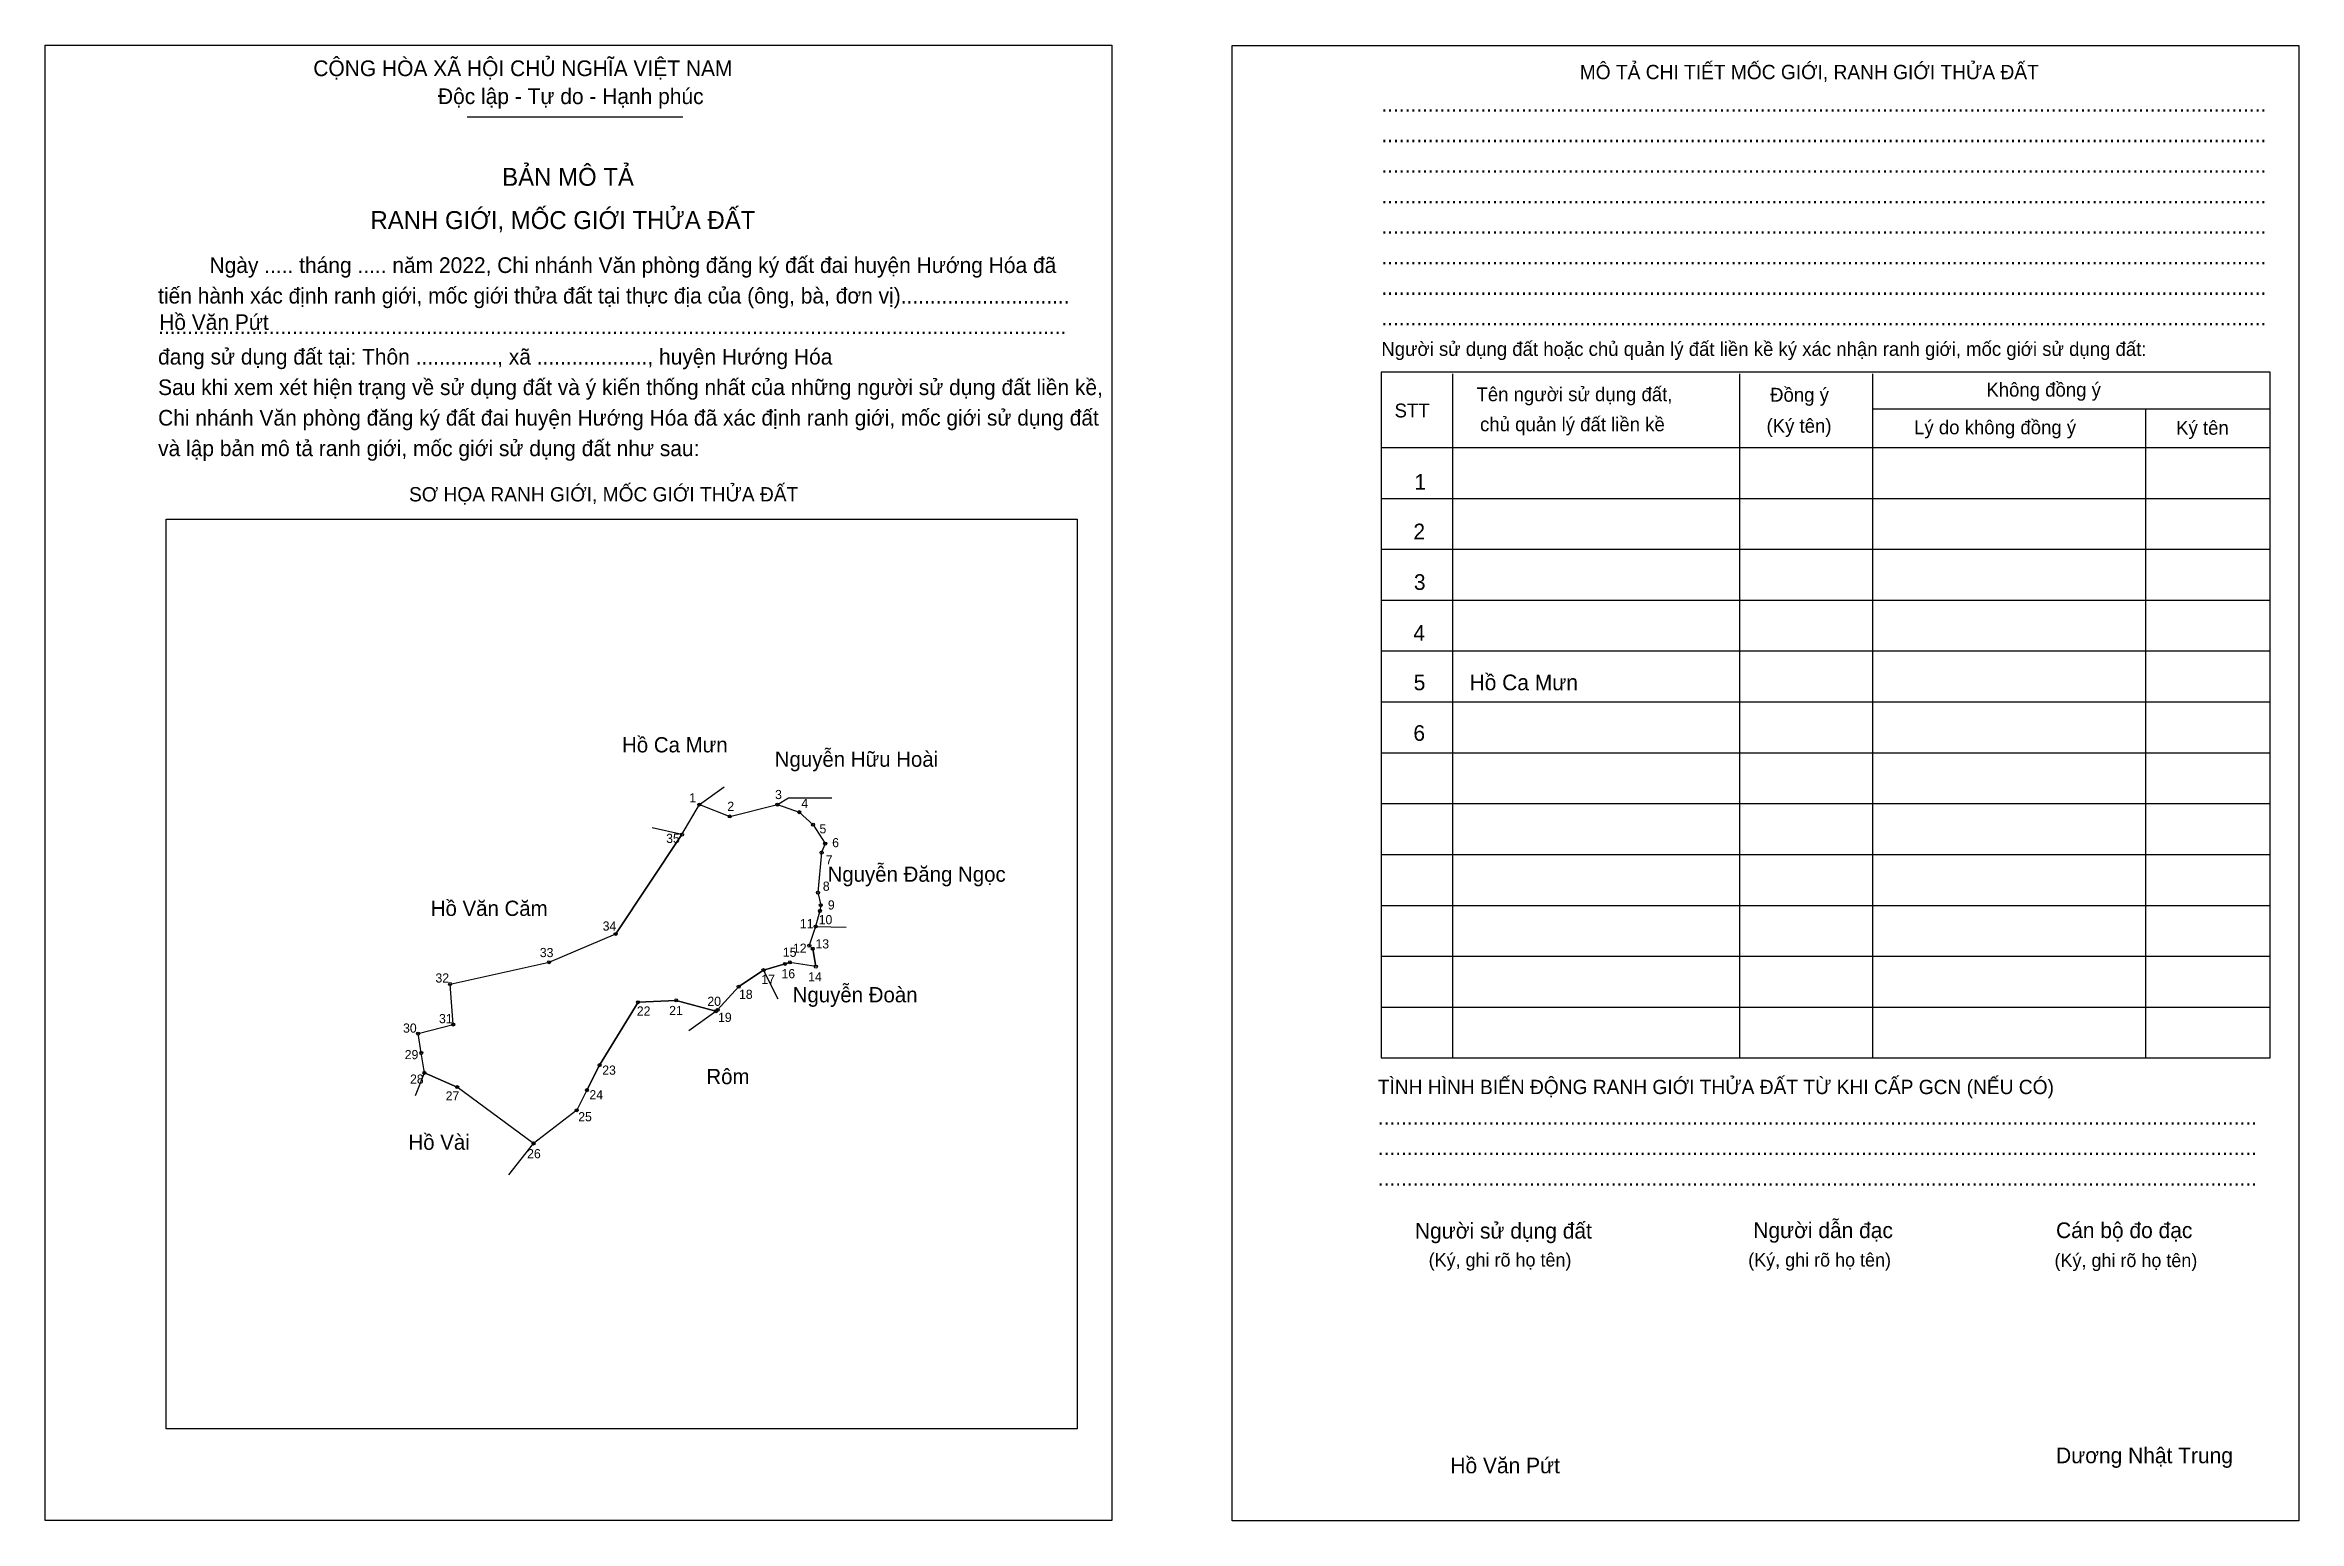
# Model space of a CAD drawing. Extents: x 548598 to 549502, y 1835554 to 1836146.
import ezdxf

# ---------------------------------------------------------------- set-up
doc = ezdxf.new("R2010")
doc.units = 0
for name, color, linetype in [('Level 1', 7, 'Continuous'), ('Level 10', 7, 'Continuous'), ('Level 11', 7, 'Continuous'), ('Level 2', 7, 'Continuous'), ('Level 25', 7, 'Continuous'), ('Level 27', 7, 'Continuous'), ('Level 36', 7, 'Continuous'), ('Level 52', 7, 'Continuous'), ('Level 55', 7, 'Continuous'), ('Level 6', 7, 'Continuous'), ('Level 9', 7, 'Continuous')]:
    doc.layers.add(name, color=color, linetype=linetype)

msp = doc.modelspace()

# ---------------------------------------------------------------- linework, layer by layer
at = {"layer": 'Level 1'}
for p, q in [((548598.02, 1836146.47), (548598.02, 1836146.47)), ((549074.21, 1836146.26), (549074.21, 1836146.26)), ((548767.37, 1836117.68), (548853.93, 1836117.68)), ((549162.68, 1836014.59), (549162.68, 1835740.03)), ((549277.82, 1836014.59), (549277.82, 1835740.03)), ((549331.1, 1836014.59), (549331.1, 1835740.03)), ((549331.1, 1836000.51), (549490.73, 1836000.51)), ((549440.72, 1836000.51), (549440.72, 1835740.03)), ((549134.1, 1835984.99), (549490.73, 1835984.99)), ((549134.1, 1835964.58), (549490.73, 1835964.58)), ((548646.62, 1835956.21), (548646.62, 1835956.21)), ((549134.1, 1835944.16), (549490.73, 1835944.16)), ((549134.1, 1835923.75), (549490.73, 1835923.75)), ((549134.1, 1835903.34), (549490.73, 1835903.34)), ((549134.1, 1835882.92), (549490.73, 1835882.92)), ((549134.1, 1835862.51), (549490.73, 1835862.51)), ((549134.1, 1835842.1), (549490.73, 1835842.1)), ((549134.1, 1835821.68), (549490.73, 1835821.68)), ((549134.1, 1835801.27), (549490.73, 1835801.27)), ((549134.1, 1835780.85), (549490.73, 1835780.85)), ((549134.1, 1835760.44), (549490.73, 1835760.44)), ((549012.03, 1835591.21), (549012.03, 1835591.21)), ((549026.03, 1835554.47), (549026.03, 1835554.47)), ((549502.22, 1835554.26), (549502.22, 1835554.26))]:
    msp.add_line(p, q, dxfattribs=at)
for points in [[(549490.73, 1836015.2), (549134.1, 1836015.2), (549134.1, 1835740.03), (549490.73, 1835740.03)], [(548646.62, 1835956.21), (549012.03, 1835956.21), (549012.03, 1835591.21), (548646.62, 1835591.21)]]:
    msp.add_lwpolyline(points, close=True, dxfattribs=at)
at = {"layer": 'Level 10'}
for p, q in [((548891.84, 1835841.67), (548896.31, 1835844.42)), ((548896.31, 1835844.42), (548913.67, 1835844.38)), ((548892.11, 1835763.68), (548886.24, 1835775.28)), ((548856.29, 1835751.1), (548867.1, 1835758.76)), ((548746.58, 1835724.98), (548750.22, 1835734.06)), ((548784.11, 1835693.16), (548793.98, 1835705.71))]:
    msp.add_line(p, q, dxfattribs=at)
msp.add_lwpolyline([(548872.7, 1835836.94), (548891.84, 1835841.67), (548900.58, 1835838.66), (548906.13, 1835833.63), (548910.98, 1835826.04), (548909.56, 1835822.44), (548908.07, 1835806.39), (548909.22, 1835801.31), (548908.86, 1835799.01), (548907.12, 1835792.76), (548904.62, 1835785.12), (548906, 1835783.86), (548907.24, 1835776.67), (548896.82, 1835778.38), (548894.9, 1835777.78), (548886.24, 1835775.28), (548876.3, 1835768.66), (548867.84, 1835759.32), (548867.1, 1835758.76), (548851.23, 1835763.14), (548835.93, 1835762.39), (548820.46, 1835737.14), (548815.38, 1835727.11), (548811.3, 1835719.05), (548793.98, 1835705.71), (548763.35, 1835728.34), (548750.22, 1835734.06), (548748.93, 1835742.04), (548747.67, 1835749.8), (548761.76, 1835753.45), (548760.51, 1835769.7), (548800.23, 1835778.45), (548826.94, 1835789.82), (548853.51, 1835829.64), (548860.52, 1835841.71)], close=True, dxfattribs=at)
at = {"layer": 'Level 11'}
for centre in [(548860.52, 1835841.71), (548872.7, 1835836.94), (548872.7, 1835836.94), (548891.84, 1835841.67), (548900.58, 1835838.66), (548853.51, 1835829.64), (548906.13, 1835833.63), (548909.56, 1835822.44), (548910.98, 1835826.04), (548908.07, 1835806.39), (548909.22, 1835801.31), (548907.12, 1835792.76), (548908.86, 1835799.01), (548826.94, 1835789.82), (548904.62, 1835785.12), (548906, 1835783.86), (548800.23, 1835778.45), (548886.24, 1835775.28), (548894.9, 1835777.78), (548896.82, 1835778.38), (548907.24, 1835776.67), (548760.51, 1835769.7), (548876.3, 1835768.66), (548835.93, 1835762.39), (548851.23, 1835763.14), (548867.1, 1835758.76), (548867.84, 1835759.32), (548747.67, 1835749.8), (548761.76, 1835753.45), (548748.93, 1835742.04), (548820.46, 1835737.14), (548750.22, 1835734.06), (548763.35, 1835728.34), (548811.3, 1835719.05), (548815.38, 1835727.11), (548793.98, 1835705.71)]:
    msp.add_circle(centre, 0.612, dxfattribs=at)
at = {"layer": 'Level 2'}
for points in [[(548598.02, 1836146.47), (549026.03, 1836146.47), (549026.03, 1835554.47), (548598.02, 1835554.47)], [(549074.21, 1836146.26), (549502.23, 1836146.26), (549502.23, 1835554.26), (549074.21, 1835554.26)]]:
    msp.add_lwpolyline(points, close=True, dxfattribs=at)
at = {"layer": 'Level 25'}
for p, q in [((548853.51, 1835829.64), (548826.94, 1835789.82)), ((548906, 1835783.86), (548904.62, 1835785.12)), ((548907.24, 1835776.67), (548906, 1835783.86)), ((548876.3, 1835768.66), (548886.24, 1835775.28)), ((548886.24, 1835775.28), (548894.9, 1835777.78)), ((548894.9, 1835777.78), (548896.82, 1835778.38)), ((548867.84, 1835759.32), (548876.3, 1835768.66)), ((548820.46, 1835737.14), (548835.93, 1835762.39)), ((548835.93, 1835762.39), (548851.23, 1835763.14)), ((548851.23, 1835763.14), (548867.1, 1835758.76)), ((548867.1, 1835758.76), (548867.84, 1835759.32)), ((548815.38, 1835727.11), (548820.46, 1835737.14)), ((548750.22, 1835734.06), (548763.35, 1835728.34))]:
    msp.add_line(p, q, dxfattribs=at)
at = {"layer": 'Level 27'}
for p, q in [((548860.52, 1835841.71), (548870.46, 1835848.87)), ((548853.51, 1835829.64), (548841.59, 1835832.44)), ((548907.12, 1835792.76), (548919.37, 1835792.58))]:
    msp.add_line(p, q, dxfattribs=at)

# ---------------------------------------------------------------- texts
at = {"layer": 'Level 1'}
for s, height, p in [('CỘNG HÒA XÃ HỘI CHỦ NGHĨA VIỆT NAM', 6.2871, (548705.62, 1836134.01)), ('MÔ TẢ CHI TIẾT MỐC GIỚI, RANH GIỚI THỬA ĐẤT', 5.7482, (549213.7, 1836132.77)), ('Độc lập - Tự do - Hạnh phúc', 6.2871, (548755.63, 1836122.79)), ('........................................................................................................................................................', 6.28708, (549134.1, 1836119.72)), ('........................................................................................................................................................', 6.28708, (549134.1, 1836107.47)), ('BẢN MÔ TẢ', 7.186, (548781.4, 1836090)), ('........................................................................................................................................................', 6.28708, (549134.1, 1836095.23)), ('RANH GIỚI, MỐC GIỚI THỬA ĐẤT', 7.186, (548728.55, 1836072.65)), ('........................................................................................................................................................', 6.28708, (549134.1, 1836082.98)), ('........................................................................................................................................................', 6.28708, (549134.1, 1836070.73)), ('Ngày ..... tháng ..... năm 2022, Chi nhánh Văn phòng đăng ký đất đai huyện Hướng Hóa đã', 6.2871, (548663.98, 1836055.01)), ('........................................................................................................................................................', 6.28708, (549134.1, 1836058.48)), ('tiến hành xác định ranh giới, mốc giới thửa đất tại thực địa của (ông, bà, đơn vị).............................', 6.28708, (548643.36, 1836042.76)), ('........................................................................................................................................................', 6.28708, (549134.1, 1836046.23)), ('............................................................................................................................................................', 6.28708, (548643.36, 1836030.51)), ('Người sử dụng đất hoặc chủ quản lý đất liền kề ký xác nhận ranh giới, mốc giới sử dụng đất:', 5.5691, (549134.1, 1836021.74)), ('........................................................................................................................................................', 6.28708, (549134.1, 1836033.99)), ('đang sử dụng đất tại: Thôn .............., xã ..................., huyện Hướng Hóa', 6.2871, (548643.36, 1836018.27)), ('Sau khi xem xét hiện trạng về sử dụng đất và ý kiến thống nhất của những người sử dụng đất liền kề,', 6.2871, (548643.36, 1836006.02)), ('Tên người sử dụng đất,', 5.5691, (549172.28, 1836003.57)), ('Đồng ý', 5.569, (549290.07, 1836003.36)), ('Không đồng ý', 5.5691, (549376.82, 1836005.41)), ('Chi nhánh Văn phòng đăng ký đất đai huyện Hướng Hóa đã xác định ranh giới, mốc giới sử dụng đất', 6.2871, (548643.36, 1835993.77)), ('STT', 5.569, (549139.41, 1835997.04)), ('chủ quản lý đất liền kề', 5.5691, (549173.71, 1835991.52)), ('(Ký tên)', 5.569, (549288.64, 1835990.91)), ('Lý do không đồng ý', 5.5691, (549347.84, 1835990.3)), ('Ký tên', 5.569, (549452.97, 1835990.1)), ('và lập bản mô tả ranh giới, mốc giới sử dụng đất như sau:', 6.2871, (548643.36, 1835981.52)), ('SƠ HỌA RANH GIỚI, MỐC GIỚI THỬA ĐẤT', 5.7482, (548744.02, 1835963.34)), ('TÌNH HÌNH BIẾN ĐỘNG RANH GIỚI THỬA ĐẤT TỪ KHI CẤP GCN (NẾU CÓ)', 5.7482, (549132.68, 1835725.53)), ('.......................................................................................................................................................', 6.28708, (549132.68, 1835713.29)), ('.......................................................................................................................................................', 6.28708, (549132.68, 1835701.04)), ('.......................................................................................................................................................', 6.28708, (549132.68, 1835688.79)), ('Người sử dụng đất', 6.2871, (549147.58, 1835667.56)), ('Người dẫn đạc', 6.2871, (549283.33, 1835667.76)), ('Cán bộ đo đạc', 6.2871, (549404.79, 1835667.76)), ('(Ký, ghi rõ họ tên)', 5.3892, (549153.09, 1835656.33)), ('(Ký, ghi rõ họ tên)', 5.3892, (549281.29, 1835656.33)), ('(Ký, ghi rõ họ tên)', 5.3892, (549404.18, 1835656.13)), ('Dương Nhật Trung', 6.2871, (549404.79, 1835577.42))]:
    msp.add_text(s, height=height, dxfattribs=at).set_placement(p)
at = {"layer": 'Level 36'}
for s, height, p in [('Hồ Ca Mưn', 6.124, (548829.5, 1835862.64)), ('Nguyễn Hữu Hoài', 6.1241, (548890.75, 1835856.87)), ('Nguyễn Đăng Ngọc', 6.1241, (548911.94, 1835810.73)), ('Hồ Văn Căm', 6.124, (548752.75, 1835797.02)), ('Nguyễn Đoàn', 6.1241, (548897.95, 1835762.35)), ('Rôm', 6.124, (548863.32, 1835729.53)), ('Hồ Vài', 6.124, (548743.81, 1835703.18))]:
    msp.add_text(s, height=height, dxfattribs=at).set_placement(p)
at = {"layer": 'Level 52'}
for s, height, p in [('1', 6.29, (549147.36, 1835968)), ('2', 6.29, (549146.98, 1835948.14)), ('3', 6.29, (549147.17, 1835927.85)), ('4', 6.29, (549146.95, 1835907.44)), ('5', 6.29, (549147.09, 1835887.58)), ('Hồ Ca Mưn', 6.287, (549169.5, 1835887.58)), ('6', 6.29, (549146.96, 1835867.28))]:
    msp.add_text(s, height=height, dxfattribs=at).set_placement(p)
at = {"layer": 'Level 55'}
for s, p in [('1', (548860.41, 1835841.71)), ('2', (548872.56, 1835836.94)), ('3', (548891.71, 1835841.67)), ('4', (548900.44, 1835838.66)), ('35', (548853.23, 1835829.64)), ('5', (548906, 1835833.63)), ('7', (548909.42, 1835822.44)), ('6', (548910.84, 1835826.04)), ('8', (548907.94, 1835806.39)), ('9', (548909.08, 1835801.31)), ('11', (548906.86, 1835792.76)), ('10', (548908.57, 1835799.01)), ('34', (548826.65, 1835789.82)), ('12', (548904.33, 1835785.12)), ('13', (548905.72, 1835783.86)), ('33', (548799.95, 1835778.45)), ('17', (548885.95, 1835775.28)), ('16', (548894.61, 1835777.78)), ('15', (548896.54, 1835778.38)), ('14', (548906.95, 1835776.67)), ('32', (548760.22, 1835769.7)), ('18', (548876.02, 1835768.66)), ('22', (548835.64, 1835762.39)), ('21', (548850.97, 1835763.14)), ('20', (548866.81, 1835758.76)), ('19', (548867.55, 1835759.32)), ('30', (548747.38, 1835749.8)), ('31', (548761.5, 1835753.45)), ('29', (548748.64, 1835742.04)), ('23', (548820.18, 1835737.14)), ('28', (548749.94, 1835734.06)), ('27', (548763.06, 1835728.34)), ('25', (548811.02, 1835719.05)), ('24', (548815.09, 1835727.11)), ('26', (548793.69, 1835705.71))]:
    msp.add_text(s, height=0.408, dxfattribs=at).set_placement(p)
at = {"layer": 'Level 6'}
for p in [(548643.79, 1836032.15), (549161.8, 1835573.38)]:
    msp.add_text('Hồ Văn Pứt', height=6.287, dxfattribs=at).set_placement(p)
at = {"layer": 'Level 9'}
for s, height, p in [('1', 3.67, (548856.47, 1835842.61)), ('3', 3.67, (548890.89, 1835843.91)), ('2', 3.67, (548871.72, 1835839.18)), ('4', 3.67, (548901.39, 1835840.34)), ('35', 3.674, (548847.18, 1835826.3)), ('5', 3.67, (548908.69, 1835830.16)), ('6', 3.67, (548913.79, 1835824.6)), ('7', 3.67, (548911.21, 1835817.72)), ('8', 3.67, (548910.05, 1835807.12)), ('9', 3.67, (548912.06, 1835799.61)), ('34', 3.674, (548821.71, 1835791.13)), ('11', 3.674, (548900.83, 1835792.11)), ('10', 3.674, (548908.38, 1835793.7)), ('33', 3.674, (548796.5, 1835780.5)), ('15', 3.674, (548894, 1835780.62)), ('12', 3.674, (548898.07, 1835782.24)), ('13', 3.674, (548907.09, 1835783.98)), ('32', 3.674, (548754.63, 1835770.3)), ('17', 3.674, (548885.36, 1835769.74)), ('16', 3.674, (548893.46, 1835772.03)), ('14', 3.674, (548904.15, 1835770.78)), ('20', 3.674, (548863.72, 1835760.94)), ('18', 3.674, (548876.41, 1835763.73)), ('31', 3.674, (548756.06, 1835753.99)), ('22', 3.674, (548835.41, 1835757.04)), ('21', 3.674, (548848.4, 1835757.24)), ('19', 3.674, (548867.99, 1835754.47)), ('30', 3.674, (548741.63, 1835750.19)), ('29', 3.674, (548742.3, 1835739.55)), ('23', 3.674, (548821.54, 1835733.31)), ('28', 3.674, (548744.44, 1835729.72)), ('27', 3.674, (548758.72, 1835722.97)), ('24', 3.674, (548816.4, 1835723.43)), ('25', 3.674, (548811.91, 1835714.61)), ('26', 3.674, (548791.41, 1835699.79))]:
    msp.add_text(s, height=height, dxfattribs=at).set_placement(p)

doc.saveas('drawing.dxf')
